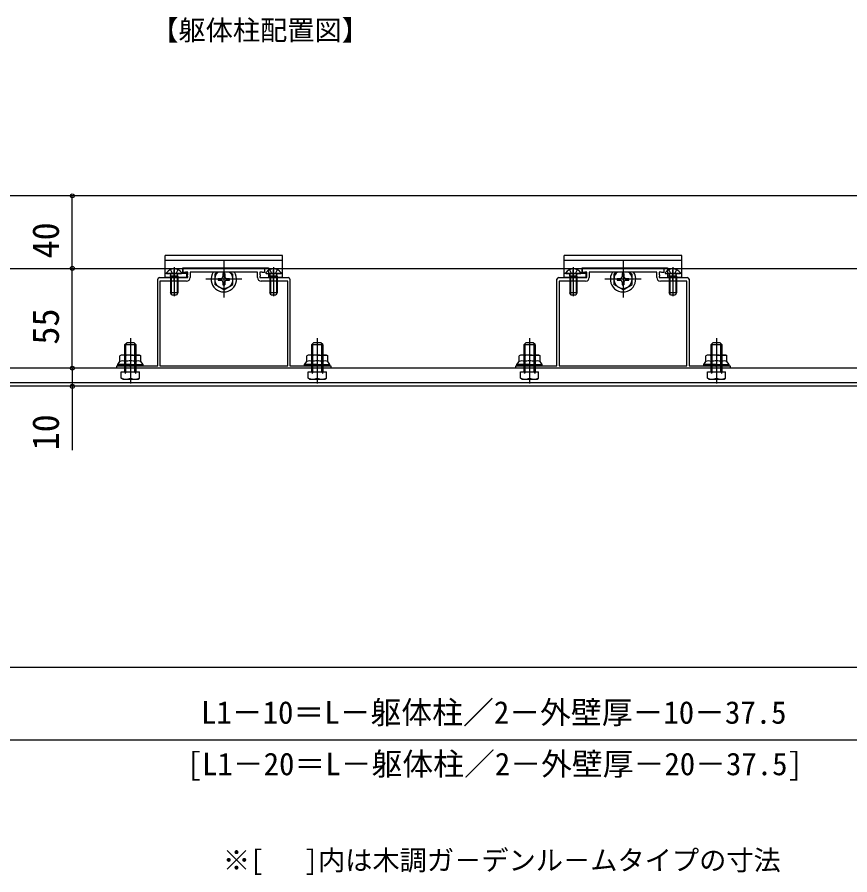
# Model space of a CAD drawing. Units: millimetres, scale not verified. Extents: x -875 to 875, y -1304 to 1297.
# Drawn here: x -186.4 to 272.5, y 5 to 477.8 of the extents above; entities that cross this region are included whole.
import ezdxf
from ezdxf.enums import TextEntityAlignment as Align

# ---------------------------------------------------------------- set-up
doc = ezdxf.new("R2010")
doc.units = ezdxf.units.MM
doc.header["$LTSCALE"] = 8
for name, color, linetype in [('0-2_USER1', 3, 'Continuous'), ('0-3_YKK_11', 7, 'Continuous'), ('0-5_YKK_12', 2, 'Continuous'), ('0-6_YKK_13', 4, 'Continuous'), ('0-8_YKK_D', 6, 'Continuous'), ('0-A_YSS_K', 3, 'Continuous')]:
    doc.layers.add(name, color=color, linetype=linetype)
doc.styles.add('ＭＳ ゴシック', font='')
doc.styles.get('ＭＳ ゴシック').set_extended_font_data('MS Gothic')

msp = doc.modelspace()

# ---------------------------------------------------------------- linework, layer by layer
at = {"layer": '0-3_YKK_11'}
for points in [[(-107.915, 334.317), (-92.415, 334.317), (-92.415, 334.793), (-92.527, 335.027), (-92.527, 335.808), (-92.415, 336.042), (-92.415, 337.317), (-93.615, 337.317), (-93.915, 337.017), (-94.915, 337.017), (-94.915, 339.317), (-73.185, 339.317), (-72.994, 339.174), (-72.035, 339.174), (-71.844, 339.317), (-50.115, 339.317), (-50.115, 337.017), (-51.115, 337.017), (-51.415, 337.317), (-52.615, 337.317), (-52.615, 336.042), (-52.502, 335.808), (-52.502, 335.027), (-52.615, 334.793), (-52.615, 334.317), (-37.115, 334.317)], [(-53.915, 334.317), (-53.915, 337.217), (-91.115, 337.217), (-91.115, 334.317)], [(112.085, 334.317), (127.585, 334.317), (127.585, 334.793), (127.473, 335.027), (127.473, 335.808), (127.585, 336.042), (127.585, 337.317), (126.385, 337.317), (126.085, 337.017), (125.085, 337.017), (125.085, 339.317), (146.815, 339.317), (147.006, 339.174), (147.965, 339.174), (148.156, 339.317), (169.885, 339.317), (169.885, 337.017), (168.885, 337.017), (168.585, 337.317), (167.385, 337.317), (167.385, 336.042), (167.498, 335.808), (167.498, 335.027), (167.385, 334.793), (167.385, 334.317), (182.885, 334.317)], [(166.085, 334.317), (166.085, 337.217), (128.885, 337.217), (128.885, 334.317)], [(-13.515, 284.317), (-131.515, 284.317), (-131.515, 285.517), (-124.473, 285.517), (-124.29, 285.397), (-123.74, 285.397), (-123.556, 285.517), (-108.915, 285.517), (-108.915, 333.317)], [(-107.715, 285.517), (-37.315, 285.517), (-37.315, 332.317), (-51.915, 332.317)], [(-93.115, 332.317), (-107.715, 332.317), (-107.715, 285.517)], [(-36.115, 333.317), (-36.115, 285.517), (-21.473, 285.517), (-21.29, 285.397), (-20.74, 285.397), (-20.556, 285.517), (-13.515, 285.517), (-13.515, 284.317)], [(206.485, 284.317), (88.485, 284.317), (88.485, 285.517), (95.527, 285.517), (95.71, 285.397), (96.26, 285.397), (96.444, 285.517), (111.085, 285.517), (111.085, 333.317)], [(112.285, 285.517), (182.685, 285.517), (182.685, 332.317), (168.085, 332.317)], [(126.885, 332.317), (112.285, 332.317), (112.285, 285.517)], [(183.885, 333.317), (183.885, 285.517), (198.527, 285.517), (198.71, 285.397), (199.26, 285.397), (199.444, 285.517), (206.485, 285.517), (206.485, 284.317)]]:
    msp.add_lwpolyline(points, dxfattribs=at)
for centre, radius, start, end in [((-107.915, 333.317), 1, 90, 180), ((-93.115, 334.317), 2, 270, 0), ((-51.915, 334.317), 2, 180, 270), ((-37.115, 333.317), 1, 0, 90), ((112.085, 333.317), 1, 90, 180), ((126.885, 334.317), 2, 270, 0), ((168.085, 334.317), 2, 180, 270), ((182.885, 333.317), 1, 0, 90)]:
    msp.add_arc(centre, radius, start, end, dxfattribs=at)
at = {"layer": '0-5_YKK_12'}
for p, q in [((592.485, 379.317), (-376.015, 379.317)), ((-376.015, 339.317), (592.485, 339.317)), ((609.985, 284.317), (-396.515, 284.317)), ((609.985, 276.317), (-396.515, 276.317)), ((609.985, 274.317), (-396.515, 274.317))]:
    msp.add_line(p, q, dxfattribs=at)
at = {"layer": '0-6_YKK_13'}
for p, q in [((-40.115, 346.517), (-104.915, 346.517)), ((-104.915, 343.912), (-104.915, 346.517)), ((-40.115, 343.912), (-40.115, 346.517)), ((179.885, 346.517), (115.085, 346.517)), ((115.085, 343.912), (115.085, 346.517)), ((179.885, 343.912), (179.885, 346.517)), ((-104.915, 343.834), (-104.915, 343.912)), ((-104.915, 343.817), (-104.915, 343.834)), ((-104.915, 343.817), (-40.115, 343.817)), ((-104.915, 336.817), (-104.915, 343.817)), ((-72.515, 343.317), (-72.515, 323.317)), ((-40.115, 343.834), (-40.115, 343.912)), ((-40.115, 343.817), (-40.115, 343.834)), ((-40.115, 336.817), (-40.115, 343.817)), ((115.085, 343.834), (115.085, 343.912)), ((115.085, 343.817), (115.085, 343.834)), ((115.085, 343.817), (179.885, 343.817)), ((115.085, 336.817), (115.085, 343.817)), ((147.485, 343.317), (147.485, 323.317)), ((179.885, 343.834), (179.885, 343.912)), ((179.885, 343.817), (179.885, 343.834)), ((179.885, 336.817), (179.885, 343.817)), ((-104.915, 336.517), (-104.915, 336.817)), ((-92.915, 336.517), (-104.915, 336.517)), ((-104.915, 335.517), (-104.915, 336.517)), ((-103.89, 336.517), (-95.939, 336.517)), ((-101.99, 338.594), (-101.06, 336.729)), ((-101.915, 335.117), (-101.77, 335.93)), ((-101.536, 335.117), (-101.776, 336.132)), ((-101.06, 336.729), (-99.915, 336.12)), ((-99.915, 340.017), (-99.915, 324.054)), ((-99.915, 332.317), (-99.915, 338.517)), ((-98.77, 336.729), (-99.915, 336.12)), ((-97.84, 338.594), (-98.77, 336.729)), ((-98.294, 335.117), (-98.053, 336.132)), ((-97.915, 335.117), (-98.059, 335.93)), ((-95.115, 339.617), (-47.915, 339.617)), ((-95.115, 336.817), (-95.115, 339.617)), ((-95.115, 336.517), (-95.115, 336.817)), ((-92.915, 335.517), (-92.915, 336.517)), ((-75.719, 337.217), (-77.515, 336.18)), ((-77.515, 336.18), (-77.515, 330.454)), ((-73.015, 336.467), (-73.015, 334.817)), ((-72.015, 336.467), (-73.015, 336.467)), ((-72.015, 336.467), (-72.015, 334.817)), ((-69.31, 337.217), (-67.515, 336.18)), ((-67.515, 330.454), (-67.515, 336.18)), ((-49.09, 336.517), (-41.139, 336.517)), ((-47.915, 339.617), (-47.915, 336.817)), ((-47.915, 336.817), (-47.915, 336.517)), ((-47.19, 338.594), (-46.26, 336.729)), ((-47.115, 335.117), (-46.97, 335.93)), ((-46.736, 335.117), (-46.976, 336.132)), ((-46.26, 336.729), (-45.115, 336.12)), ((-45.115, 340.017), (-45.115, 324.054)), ((-45.115, 332.317), (-45.115, 338.517)), ((-43.97, 336.729), (-45.115, 336.12)), ((-43.04, 338.594), (-43.97, 336.729)), ((-43.494, 335.117), (-43.253, 336.132)), ((-43.115, 335.117), (-43.259, 335.93)), ((-40.115, 336.517), (-40.115, 336.817)), ((115.085, 336.517), (115.085, 336.817)), ((127.085, 336.517), (115.085, 336.517)), ((115.085, 335.517), (115.085, 336.517)), ((116.11, 336.517), (124.061, 336.517)), ((118.01, 338.594), (118.94, 336.729)), ((118.085, 335.117), (118.23, 335.93)), ((118.464, 335.117), (118.224, 336.132)), ((118.94, 336.729), (120.085, 336.12)), ((120.085, 340.017), (120.085, 324.054)), ((120.085, 332.317), (120.085, 338.517)), ((121.23, 336.729), (120.085, 336.12)), ((122.16, 338.594), (121.23, 336.729)), ((121.706, 335.117), (121.947, 336.132)), ((122.085, 335.117), (121.941, 335.93)), ((124.885, 339.617), (172.085, 339.617)), ((124.885, 336.817), (124.885, 339.617)), ((124.885, 336.517), (124.885, 336.817)), ((127.085, 335.517), (127.085, 336.517)), ((144.281, 337.217), (142.485, 336.18)), ((142.485, 336.18), (142.485, 330.454)), ((146.985, 336.467), (146.985, 334.817)), ((147.985, 336.467), (146.985, 336.467)), ((147.985, 336.467), (147.985, 334.817)), ((150.69, 337.217), (152.485, 336.18)), ((152.485, 330.454), (152.485, 336.18)), ((170.91, 336.517), (178.861, 336.517)), ((172.085, 339.617), (172.085, 336.817)), ((172.085, 336.817), (172.085, 336.517)), ((172.81, 338.594), (173.74, 336.729)), ((172.885, 335.117), (173.03, 335.93)), ((173.264, 335.117), (173.024, 336.132)), ((173.74, 336.729), (174.885, 336.12)), ((174.885, 340.017), (174.885, 324.054)), ((174.885, 332.317), (174.885, 338.517)), ((176.03, 336.729), (174.885, 336.12)), ((176.96, 338.594), (176.03, 336.729)), ((176.506, 335.117), (176.747, 336.132)), ((176.885, 335.117), (176.741, 335.93)), ((179.885, 336.517), (179.885, 336.817)), ((-104.915, 335.317), (-104.915, 335.517)), ((-97.915, 335.117), (-101.915, 335.117)), ((-101.915, 335.117), (-101.915, 325.917)), ((-101.536, 335.117), (-101.536, 325.159)), ((-98.294, 335.117), (-98.294, 325.159)), ((-97.915, 335.117), (-97.915, 325.917)), ((-92.915, 335.317), (-92.915, 335.517)), ((-92.915, 334.317), (-92.915, 335.317)), ((-62.515, 333.317), (-82.515, 333.317)), ((-75.665, 333.817), (-74.015, 333.817)), ((-75.665, 333.817), (-75.665, 332.817)), ((-75.665, 332.817), (-74.015, 332.817)), ((-73.015, 331.817), (-73.015, 330.167)), ((-72.015, 331.817), (-72.015, 330.167)), ((-71.015, 333.817), (-69.365, 333.817)), ((-71.015, 332.817), (-69.365, 332.817)), ((-69.365, 332.817), (-69.365, 333.817)), ((-47.915, 335.517), (-47.915, 335.317)), ((-47.915, 335.317), (-47.915, 334.317)), ((-40.115, 334.317), (-47.915, 334.317)), ((-43.115, 335.117), (-47.115, 335.117)), ((-47.115, 335.117), (-47.115, 325.917)), ((-46.736, 335.117), (-46.736, 325.159)), ((-43.494, 335.117), (-43.494, 325.159)), ((-43.115, 335.117), (-43.115, 325.917)), ((-40.115, 335.317), (-40.115, 335.517)), ((-40.115, 334.317), (-40.115, 335.317)), ((115.085, 335.317), (115.085, 335.517)), ((122.085, 335.117), (118.085, 335.117)), ((118.085, 335.117), (118.085, 325.917)), ((118.464, 335.117), (118.464, 325.159)), ((121.706, 335.117), (121.706, 325.159)), ((122.085, 335.117), (122.085, 325.917)), ((127.085, 335.317), (127.085, 335.517)), ((127.085, 334.317), (127.085, 335.317)), ((157.485, 333.317), (137.485, 333.317)), ((144.335, 333.817), (145.985, 333.817)), ((144.335, 333.817), (144.335, 332.817)), ((144.335, 332.817), (145.985, 332.817)), ((146.985, 331.817), (146.985, 330.167)), ((147.985, 331.817), (147.985, 330.167)), ((148.985, 333.817), (150.635, 333.817)), ((148.985, 332.817), (150.635, 332.817)), ((150.635, 332.817), (150.635, 333.817)), ((172.085, 335.517), (172.085, 335.317)), ((172.085, 335.317), (172.085, 334.317)), ((179.885, 334.317), (172.085, 334.317)), ((176.885, 335.117), (172.885, 335.117)), ((172.885, 335.117), (172.885, 325.917)), ((173.264, 335.117), (173.264, 325.159)), ((176.506, 335.117), (176.506, 325.159)), ((176.885, 335.117), (176.885, 325.917)), ((179.885, 335.317), (179.885, 335.517)), ((179.885, 334.317), (179.885, 335.317)), ((-72.515, 327.567), (-77.515, 330.454)), ((-73.015, 330.167), (-72.015, 330.167)), ((-72.515, 327.567), (-67.515, 330.454)), ((147.485, 327.567), (142.485, 330.454)), ((146.985, 330.167), (147.985, 330.167)), ((147.485, 327.567), (152.485, 330.454)), ((-97.915, 325.917), (-101.915, 325.917)), ((-101.215, 324.517), (-101.915, 325.917)), ((-98.615, 324.517), (-101.215, 324.517)), ((-97.915, 325.917), (-98.615, 324.517)), ((-43.115, 325.917), (-47.115, 325.917)), ((-46.415, 324.517), (-47.115, 325.917)), ((-43.815, 324.517), (-46.415, 324.517)), ((-43.115, 325.917), (-43.815, 324.517)), ((122.085, 325.917), (118.085, 325.917)), ((118.785, 324.517), (118.085, 325.917)), ((121.385, 324.517), (118.785, 324.517)), ((122.085, 325.917), (121.385, 324.517)), ((176.885, 325.917), (172.885, 325.917)), ((173.585, 324.517), (172.885, 325.917)), ((176.185, 324.517), (173.585, 324.517)), ((176.885, 325.917), (176.185, 324.517)), ((-127.015, 297.317), (-126.015, 298.317)), ((-122.015, 298.317), (-126.015, 298.317)), ((-124.015, 300.817), (-124.015, 275.817)), ((-121.015, 297.317), (-122.015, 298.317)), ((-24.015, 297.317), (-23.015, 298.317)), ((-19.015, 298.317), (-23.015, 298.317)), ((-21.015, 300.817), (-21.015, 275.817)), ((-18.015, 297.317), (-19.015, 298.317)), ((92.985, 297.317), (93.985, 298.317)), ((97.985, 298.317), (93.985, 298.317)), ((95.985, 300.817), (95.985, 275.817)), ((98.985, 297.317), (97.985, 298.317)), ((195.985, 297.317), (196.985, 298.317)), ((200.985, 298.317), (196.985, 298.317)), ((198.985, 300.817), (198.985, 275.817)), ((201.985, 297.317), (200.985, 298.317)), ((-127.015, 297.317), (-121.015, 297.317)), ((-127.015, 282.317), (-127.015, 297.317)), ((-126.475, 282.317), (-126.475, 297.857)), ((-121.555, 282.317), (-121.555, 297.857)), ((-121.015, 297.317), (-121.015, 282.317)), ((-24.015, 297.317), (-18.015, 297.317)), ((-24.015, 282.317), (-24.015, 297.317)), ((-23.475, 282.317), (-23.475, 297.857)), ((-18.555, 282.317), (-18.555, 297.857)), ((-18.015, 297.317), (-18.015, 282.317)), ((92.985, 297.317), (98.985, 297.317)), ((92.985, 282.317), (92.985, 297.317)), ((93.525, 282.317), (93.525, 297.857)), ((98.445, 282.317), (98.445, 297.857)), ((98.985, 297.317), (98.985, 282.317)), ((195.985, 297.317), (201.985, 297.317)), ((195.985, 282.317), (195.985, 297.317)), ((196.525, 282.317), (196.525, 297.857)), ((201.445, 282.317), (201.445, 297.857)), ((201.985, 297.317), (201.985, 282.317)), ((-129.015, 291.517), (-129.788, 291.071)), ((-129.788, 287.917), (-129.788, 291.071)), ((-124.015, 291.517), (-129.015, 291.517)), ((-126.901, 287.917), (-126.901, 291.071)), ((-124.015, 291.517), (-119.015, 291.517)), ((-121.128, 287.917), (-121.128, 291.071)), ((-119.015, 291.517), (-118.241, 291.071)), ((-118.241, 287.917), (-118.241, 291.071)), ((-26.015, 291.517), (-26.788, 291.071)), ((-26.788, 287.917), (-26.788, 291.071)), ((-21.015, 291.517), (-26.015, 291.517)), ((-23.901, 287.917), (-23.901, 291.071)), ((-21.015, 291.517), (-16.015, 291.517)), ((-18.128, 287.917), (-18.128, 291.071)), ((-16.015, 291.517), (-15.241, 291.071)), ((-15.241, 287.917), (-15.241, 291.071)), ((90.985, 291.517), (90.212, 291.071)), ((90.212, 287.917), (90.212, 291.071)), ((95.985, 291.517), (90.985, 291.517)), ((93.099, 287.917), (93.099, 291.071)), ((95.985, 291.517), (100.985, 291.517)), ((98.872, 287.917), (98.872, 291.071)), ((100.985, 291.517), (101.759, 291.071)), ((101.759, 287.917), (101.759, 291.071)), ((193.985, 291.517), (193.212, 291.071)), ((193.212, 287.917), (193.212, 291.071)), ((198.985, 291.517), (193.985, 291.517)), ((196.099, 287.917), (196.099, 291.071)), ((198.985, 291.517), (203.985, 291.517)), ((201.872, 287.917), (201.872, 291.071)), ((203.985, 291.517), (204.759, 291.071)), ((204.759, 287.917), (204.759, 291.071)), ((-131.015, 285.517), (-131.015, 286.317)), ((-124.015, 285.517), (-131.015, 285.517)), ((-124.015, 285.517), (-117.015, 285.517)), ((-117.015, 285.517), (-117.015, 286.317)), ((-28.015, 285.517), (-28.015, 286.317)), ((-21.015, 285.517), (-28.015, 285.517)), ((-21.015, 285.517), (-14.015, 285.517)), ((-14.015, 285.517), (-14.015, 286.317)), ((88.985, 285.517), (88.985, 286.317)), ((95.985, 285.517), (88.985, 285.517)), ((95.985, 285.517), (102.985, 285.517)), ((102.985, 285.517), (102.985, 286.317)), ((191.985, 285.517), (191.985, 286.317)), ((198.985, 285.517), (191.985, 285.517)), ((198.985, 285.517), (205.985, 285.517)), ((205.985, 285.517), (205.985, 286.317)), ((-129.015, 282.317), (-119.015, 282.317)), ((-129.015, 278.767), (-129.015, 282.317)), ((-127.015, 282.317), (-121.015, 282.317)), ((-126.475, 282.317), (-127.015, 281.382)), ((-124.015, 282.317), (-124.015, 278.764)), ((-121.555, 282.317), (-121.015, 281.382)), ((-119.015, 278.767), (-119.015, 282.317)), ((-26.015, 282.317), (-16.015, 282.317)), ((-26.015, 278.767), (-26.015, 282.317)), ((-24.015, 282.317), (-18.015, 282.317)), ((-23.475, 282.317), (-24.015, 281.382)), ((-21.015, 282.317), (-21.015, 278.764)), ((-18.555, 282.317), (-18.015, 281.382)), ((-16.015, 278.767), (-16.015, 282.317)), ((90.985, 282.317), (100.985, 282.317)), ((90.985, 278.767), (90.985, 282.317)), ((92.985, 282.317), (98.985, 282.317)), ((93.525, 282.317), (92.985, 281.382)), ((95.985, 282.317), (95.985, 278.764)), ((98.445, 282.317), (98.985, 281.382)), ((100.985, 278.767), (100.985, 282.317)), ((193.985, 282.317), (203.985, 282.317)), ((193.985, 278.767), (193.985, 282.317)), ((195.985, 282.317), (201.985, 282.317)), ((196.525, 282.317), (195.985, 281.382)), ((198.985, 282.317), (198.985, 278.764)), ((201.445, 282.317), (201.985, 281.382)), ((203.985, 278.767), (203.985, 282.317)), ((-128.241, 278.321), (-129.015, 278.767)), ((-128.235, 278.317), (-119.794, 278.317)), ((-119.788, 278.321), (-119.015, 278.767)), ((-25.241, 278.321), (-26.015, 278.767)), ((-25.235, 278.317), (-16.794, 278.317)), ((-16.788, 278.321), (-16.015, 278.767)), ((91.759, 278.321), (90.985, 278.767)), ((91.765, 278.317), (100.206, 278.317)), ((100.212, 278.321), (100.985, 278.767)), ((194.759, 278.321), (193.985, 278.767)), ((194.765, 278.317), (203.206, 278.317)), ((203.212, 278.321), (203.985, 278.767))]:
    msp.add_line(p, q, dxfattribs=at)
for points in [[(-40.115, 335.517), (-40.115, 336.517), (-47.915, 336.517), (-47.915, 335.517)], [(179.885, 335.517), (179.885, 336.517), (172.085, 336.517), (172.085, 335.517)], [(-92.915, 334.317), (-104.915, 334.317), (-104.915, 335.317)], [(127.085, 334.317), (115.085, 334.317), (115.085, 335.317)], [(-124.015, 286.317), (-131.015, 286.317), (-129.788, 287.917)], [(-124.015, 286.317), (-117.015, 286.317), (-118.241, 287.917)], [(-21.015, 286.317), (-28.015, 286.317), (-26.788, 287.917)], [(-21.015, 286.317), (-14.015, 286.317), (-15.241, 287.917)], [(95.985, 286.317), (88.985, 286.317), (90.212, 287.917)], [(95.985, 286.317), (102.985, 286.317), (101.759, 287.917)], [(198.985, 286.317), (191.985, 286.317), (193.212, 287.917)], [(198.985, 286.317), (205.985, 286.317), (204.759, 287.917)]]:
    msp.add_lwpolyline(points, dxfattribs=at)
for centre, radius, start, end in [((-103.89, 336.792), 0.274, 142.28591, 270), ((-99.915, 333.717), 5.3, 37.71409, 142.28591), ((-102.262, 336.017), 0.5, 349.90904, 90), ((-97.567, 336.017), 0.5, 90, 190.09096), ((-95.939, 336.792), 0.274, 270, 37.71409), ((-72.515, 333.317), 7, 146.14156, 33.85844), ((-72.515, 333.317), 5, 128.73942, 51.26058), ((-49.09, 336.792), 0.274, 142.28591, 270), ((-45.115, 333.717), 5.3, 37.71409, 142.28591), ((-47.462, 336.017), 0.5, 349.90904, 90), ((-42.767, 336.017), 0.5, 90, 190.09096), ((-41.139, 336.792), 0.274, 270, 37.71409), ((116.11, 336.792), 0.274, 142.28591, 270), ((120.085, 333.717), 5.3, 37.71409, 142.28591), ((117.738, 336.017), 0.5, 349.90904, 90), ((122.433, 336.017), 0.5, 90, 190.09096), ((124.061, 336.792), 0.274, 270, 37.71409), ((147.485, 333.317), 7, 146.14156, 33.85844), ((147.485, 333.317), 5, 128.73942, 51.26058), ((170.91, 336.792), 0.274, 142.28591, 270), ((174.885, 333.717), 5.3, 37.71409, 142.28591), ((172.538, 336.017), 0.5, 349.90904, 90), ((177.233, 336.017), 0.5, 90, 190.09096), ((178.861, 336.792), 0.274, 270, 37.71409), ((-74.015, 334.817), 1, 270, 0), ((-74.015, 331.817), 1, 0, 90), ((-71.015, 334.817), 1, 180, 270), ((-71.015, 331.817), 1, 90, 180), ((145.985, 334.817), 1, 270, 0), ((145.985, 331.817), 1, 0, 90), ((148.985, 334.817), 1, 180, 270), ((148.985, 331.817), 1, 90, 180), ((-128.345, 288.961), 2.556, 55.61575, 124.38425), ((-124.015, 281.964), 9.553, 90, 107.58795), ((-124.015, 281.964), 9.553, 72.41205, 90), ((-119.684, 288.961), 2.556, 55.61575, 124.38425), ((-25.345, 288.961), 2.556, 55.61575, 124.38425), ((-21.015, 281.964), 9.553, 90, 107.58795), ((-21.015, 281.964), 9.553, 72.41205, 90), ((-16.684, 288.961), 2.556, 55.61575, 124.38425), ((91.655, 288.961), 2.556, 55.61575, 124.38425), ((95.985, 281.964), 9.553, 90, 107.58795), ((95.985, 281.964), 9.553, 72.41205, 90), ((100.316, 288.961), 2.556, 55.61575, 124.38425), ((194.655, 288.961), 2.556, 55.61575, 124.38425), ((198.985, 281.964), 9.553, 90, 107.58795), ((198.985, 281.964), 9.553, 72.41205, 90), ((203.316, 288.961), 2.556, 55.61575, 124.38425), ((-128.345, 285.808), 2.556, 55.61575, 124.38425), ((-124.015, 278.81), 9.553, 90, 107.58795), ((-124.015, 278.81), 9.553, 72.41205, 90), ((-119.684, 285.808), 2.556, 55.61575, 124.38425), ((-25.345, 285.808), 2.556, 55.61575, 124.38425), ((-21.015, 278.81), 9.553, 90, 107.58795), ((-21.015, 278.81), 9.553, 72.41205, 90), ((-16.684, 285.808), 2.556, 55.61575, 124.38425), ((91.655, 285.808), 2.556, 55.61575, 124.38425), ((95.985, 278.81), 9.553, 90, 107.58795), ((95.985, 278.81), 9.553, 72.41205, 90), ((100.316, 285.808), 2.556, 55.61575, 124.38425), ((194.655, 285.808), 2.556, 55.61575, 124.38425), ((198.985, 278.81), 9.553, 90, 107.58795), ((198.985, 278.81), 9.553, 72.41205, 90), ((203.316, 285.808), 2.556, 55.61575, 124.38425), ((-126.515, 285.487), 7.169, 249.59205, 290.40795), ((-121.515, 285.487), 7.169, 249.59205, 290.40795), ((-23.515, 285.487), 7.169, 249.59205, 290.40795), ((-18.515, 285.487), 7.169, 249.59205, 290.40795), ((93.485, 285.487), 7.169, 249.59205, 290.40795), ((98.485, 285.487), 7.169, 249.59205, 290.40795), ((196.485, 285.487), 7.169, 249.59205, 290.40795), ((201.485, 285.487), 7.169, 249.59205, 290.40795)]:
    msp.add_arc(centre, radius, start, end, dxfattribs=at)
for centre, start_param, end_param in [((-129.515, 286.317), 6.2831853, 7.8539816), ((-118.515, 286.317), 1.5707963, 3.1415927), ((-26.515, 286.317), 6.2831853, 7.8539816), ((-15.515, 286.317), 1.5707963, 3.1415927), ((90.485, 286.317), 6.2831853, 7.8539816), ((101.485, 286.317), 1.5707963, 3.1415927), ((193.485, 286.317), 6.2831853, 7.8539816), ((204.485, 286.317), 1.5707963, 3.1415927)]:
    msp.add_ellipse(centre, major_axis=(-1.5, 0), ratio=0.533333, start_param=start_param, end_param=end_param, dxfattribs=at)
at = {"layer": '0-8_YKK_D'}
for p, q in [((-156.015, 339.317), (-156.015, 379.317)), ((-156.015, 284.317), (-156.015, 339.317)), ((-352.515, 79.317), (647.485, 79.317))]:
    msp.add_line(p, q, dxfattribs=at)
msp.add_lwpolyline([(-156.015, 284.317), (-156.015, 274.317), (-156.015, 239.017)], dxfattribs=at)
for centre in [(-156.015, 379.317), (-156.015, 339.317), (-156.015, 339.317), (-156.015, 284.317), (-156.015, 284.317), (-156.015, 274.317)]:
    msp.add_circle(centre, 1.075, dxfattribs=at)
at = {"layer": '0-A_YSS_K'}
msp.add_line((759.41, 119.317), (-509.504, 119.317), dxfattribs=at)

# ---------------------------------------------------------------- texts
at = {"layer": '0-2_USER1', "style": 'ＭＳ ゴシック'}
for s, p in [('【躯体柱配置図】', (-112.557, 461.845)), ('※[   ]内は木調ガ－デンル－ムタイプの寸法', (-73.045, 4.22))]:
    msp.add_text(s, height=11, dxfattribs=at).set_placement(p, align=Align.BOTTOM_LEFT)
at = {"layer": '0-8_YKK_D', "style": 'ＭＳ ゴシック'}
for s, p in [('40', (-159.015, 344.772)), ('55', (-159.015, 297.272)), ('10', (-159.015, 238.949))]:
    msp.add_text(s, height=14.66, rotation=90, dxfattribs=at).set_placement(p, align=Align.BOTTOM_LEFT)
for s, p in [('L1－10＝L－躯体柱／2－外壁厚－10－37.5', (-85.057, 84.539)), ('[L1－20＝L－躯体柱／2－外壁厚－20－37.5]', (-92.978, 56.13))]:
    msp.add_text(s, height=12.46, dxfattribs=at).set_placement(p, align=Align.BOTTOM_LEFT)

doc.saveas('drawing.dxf')
